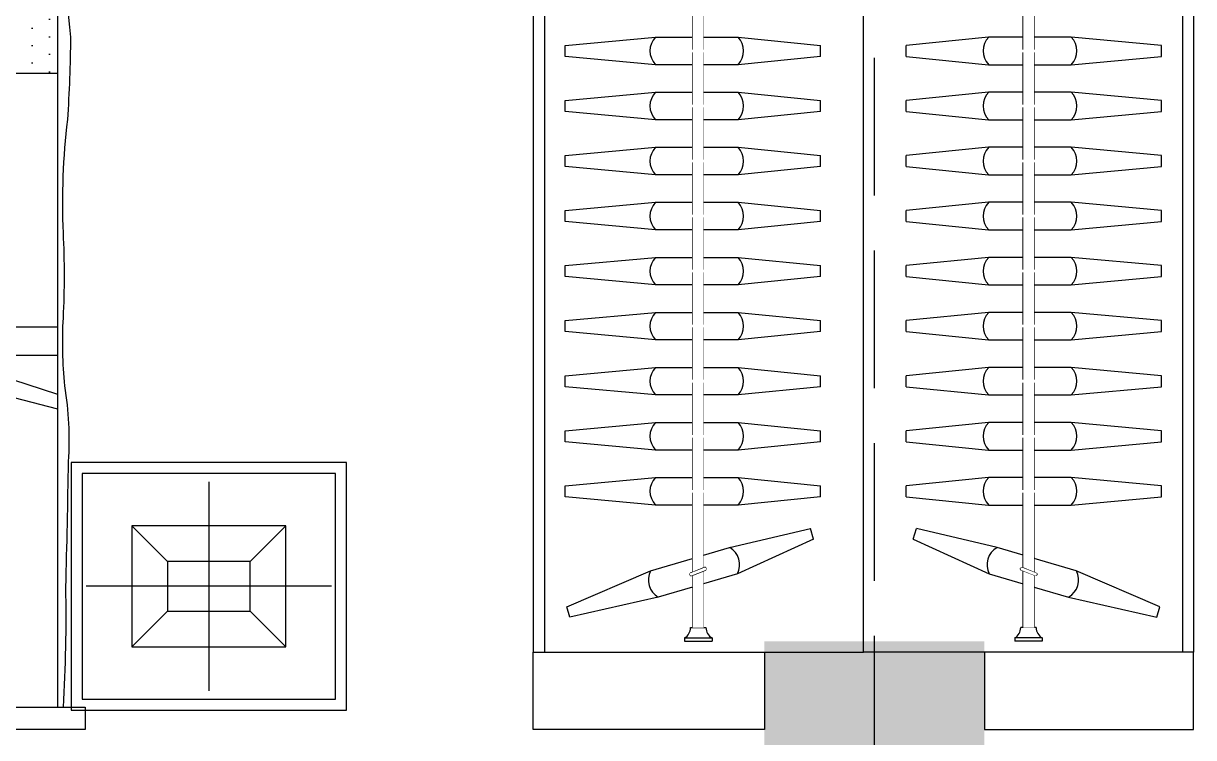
# Model space of a CAD drawing. Header units: millimetres. Extents: x -807114 to 558292, y -468455 to -61603.
# Drawn here: x -200053 to -197926, y -237977 to -236680 of the extents above; entities that cross this region are included whole.
import ezdxf

# ---------------------------------------------------------------- set-up
doc = ezdxf.new("R2010")
doc.units = ezdxf.units.MM
doc.header["$LTSCALE"] = 1000
doc.linetypes.add('DASH', pattern=[0.35, 0.25, -0.1])
doc.layers.add('FF-FURN', color=51, linetype='Continuous')
doc.layers.add('建-轴', color=1, linetype='Continuous')

# ---------------------------------------------------------------- blocks, each defined once
blk = doc.blocks.new('1800X2000床A')
at = {"linetype": 'Continuous'}
h = blk.add_hatch(dxfattribs=at)
h.set_pattern_fill('DOTS', color=57, scale=20, angle=90, style=0)
h.set_pattern_definition([(90, (-37064.08, -174013.955), (-31.75, 15.875), [0, -31.75])])
h.paths.add_polyline_path([(-900, -571.6), (-900, -171.6), (900, -171.6), (900, -571.6)])
for p, q in [((-900, 980), (-900, -1090.1)), ((900, 980), (900, -1090.1)), ((953.8, -980), (-946.7, -980))]:
    blk.add_line(p, q, dxfattribs=at)
at = {"color": 57, "linetype": 'Continuous'}
for p, q in [((900, 438.2), (585.8, 356.9)), ((900, 411.4), (-897.3, -171.6)), ((-946.7, 340.4), (-611.1, 340.4)), ((-169.7, 340.4), (140.3, 340.4)), ((656.5, 340.4), (900, 340.4)), ((-453.9, 289.6), (-946.7, 289.6)), ((402.8, 283.8), (-900, -78.9)), ((263.2, 289.6), (-292.6, 289.6)), ((900, 289.6), (424.5, 289.6)), ((900, -171.6), (-900, -171.6)), ((900, -571.6), (-900, -571.6))]:
    blk.add_line(p, q, dxfattribs=at)
at = {"linetype": 'Continuous'}
blk.add_lwpolyline([(-950, 1020), (-950, 980), (950, 980), (950, 1020), (-950, 1020), (-950, 980)], dxfattribs=at)
at = {"color": 53, "linetype": 'Continuous'}
for points in [[(914.4, -522.6, 0.011501), (915.4, -658.1, -0.027887), (914.1, -811.9, 0.011645), (918.1, -983.7, -0.522577), (807.1, -1071, -0.144021), (749, -1047.2, 0.120265), (697.5, -1028.7, 0.023323), (627.9, -1023.4, -0.068959), (565.4, -1028.2, -0.011626), (430.6, -1016.8, -0.119793), (399.6, -1010.6, 0.046791), (290.8, -1012.6, -0.023628), (190.8, -1010.5, 0.055897), (-51.3, -1012.9, -0.053528), (-91.8, -1019.8, -0.053528), (-132.3, -1012.9, 0.055897), (-374.4, -1010.5, -0.187873), (-362, -1012.6, 0.036947), (-499.8, -1010.6, 0.036442), (-634.8, -1025.7, -0.141351), (-765.6, -1028.2, 0.342539), (-828.1, -1048.6, -0.123892), (-881.4, -1090, -0.37589), (-955.7, -1056.7, -0.329446), (-938.7, -931.9, 0.211134), (-921.8, -890.9, -0.024888), (-915.1, -753.9, 0.06219), (-910.4, -626.7, 0.218233), (-943, -510.5, -0.123513), (-964.3, -410.6, -0.129887), (-943.7, -314.7, 0.095063), (-923.8, -182.3, -0.016498), (-918.2, -32.3, 0.039412), (-910.4, 173.7, -0.025508), (-910.4, 327.9, 0.038458), (-913, 451.6, -0.058958), (-919.7, 588.7, -0.00267), (-914.9, 817.2, -0.013848), (-913.2, 980, -0.011292)], [(910.6, 980, -0.018567), (914.9, 761.8, -0.00267), (919.7, 533.2, -0.058958), (913, 396.2, 0.038458), (910.4, 272.5, -0.025508), (910.4, 118.3, 0.039412), (918.2, -87.7, -0.016498), (923.8, -237.7)], [(923.8, -237.7, 0.037552), (914.4, -522.6)]]:
    blk.add_lwpolyline(points, format="xyb", dxfattribs=at)
at = {"color": 59, "linetype": 'Continuous'}
for centre, radius, start, end in [((1853.5, 686.6), 2630.3, 174.4826, 185.0365), ((427.2, -2159.9), 3098.6, 84.0575, 98.1925), ((-379.1, -2731.9), 3663.7, 84.876, 96.3909), ((-1148.5, 754.9), 1091.3, 346.1307, 9.5201), ((2200.9, 750.7), 2194.7, 175.1743, 187.1461), ((-109.7, 718.3), 864.5, 345.0144, 14.054), ((-1146.4, 492.4), 573.1, 340.1161, 22.5374), ((1117, 492.4), 573.1, 157.4626, 199.8839), ((-426.1, -501), 1200.4, 76.8202, 99.5534), ((259, 469.5), 481.3, 151.9201, 201.9524), ((396.7, -501), 1200.4, 80.4466, 103.1798), ((-288.4, 469.5), 481.3, 338.0476, 28.0799), ((-561.2, 2818.8), 2357, 279.7319, 282.3002), ((429.7, 3708.3), 3234.9, 262.6102, 264.7442), ((329.7, 3708.3), 3234.9, 274.8347, 277.4934), ((-461.2, 2818.8), 2357, 262.1069, 265.8698), ((-382.6, 2242.4), 1941.4, 262.7128, 276.541), ((353.3, 2242.4), 1941.4, 263.459, 277.2872)]:
    blk.add_arc(centre, radius, start, end, dxfattribs=at)
at = {"color": 53, "linetype": 'Continuous'}
for centre, radius, start, end in [((-407.9, -972.7), 1927.1, 79.5219, 101.0093), ((-1061.9, 702.8), 1018.5, 346.621, 13.2374), ((391.7, -1691.8), 2641.6, 82.6669, 98.5823), ((285.3, 706.9), 487.3, 329.872, 28.9386), ((443.9, 707.1), 1238, 170.1485, 190.6384), ((1936.5, 695.7), 1940.4, 173.0204, 186.6449), ((-404.9, -238.2), 948.7, 76.0297, 102.2512), ((375.5, -238.2), 948.7, 77.7488, 103.9703), ((29.9, 505.6), 661.9, 163.9263, 197.1409), ((-1667.9, 484.6), 1505.1, 353.1514, 7.5533), ((1638.5, 484.6), 1505.1, 172.4467, 186.8486), ((-59.2, 505.6), 661.9, 342.8591, 16.0737), ((393, 3966.4), 3498.4, 263.3537, 265.7442), ((293, 3966.4), 3498.4, 275.0712, 277.0989), ((-372, 3643.3), 3190, 262.7818, 265.3485), ((-472, 3643.3), 3190, 275.562, 277.4104), ((-376.1, 1254.1), 970.4, 256.4986, 282.0521), ((346.7, 1254.1), 970.4, 257.9479, 283.5014)]:
    blk.add_arc(centre, radius, start, end, dxfattribs=at)
blk = doc.blocks.new('4afafaf2f2')
at = {"color": 59, "linetype": 'Continuous'}
for p, q in [((2143430.6, -977614.7), (2143430.6, -977169.2)), ((2143620.6, -977392), (2143240.6, -977392))]:
    blk.add_line(p, q, dxfattribs=at)
at = {"color": 57, "linetype": 'Continuous'}
for p, q in [((2143385.6, -977317), (2143320.6, -977252)), ((2143475.6, -977317), (2143540.6, -977252)), ((2143385.6, -977467), (2143320.6, -977532)), ((2143475.6, -977467), (2143540.6, -977532))]:
    blk.add_line(p, q, dxfattribs=at)
for points in [[(2143225.6, -977622), (2143635.6, -977622), (2143635.6, -977162), (2143225.6, -977162)], [(2143475.6, -977467), (2143475.6, -977317), (2143385.6, -977317), (2143385.6, -977467)]]:
    blk.add_lwpolyline(points, close=True, dxfattribs=at)
at = {"layer": 'FF-FURN'}
for points in [[(2143205.6, -977642), (2143655.6, -977642), (2143655.6, -977142), (2143205.6, -977142)], [(2143540.6, -977532), (2143540.6, -977252), (2143320.6, -977252), (2143320.6, -977532)]]:
    blk.add_lwpolyline(points, close=True, dxfattribs=at)

msp = doc.modelspace()

# ---------------------------------------------------------------- hatches: boundary and pattern name
h = msp.add_hatch(color=251)
h.dxf.hatch_style = 1
h.paths.add_polyline_path([(-198706.4, -237802.3), (-198706.4, -238202.3), (-198306.4, -238202.3), (-198306.4, -237802.3)])

# ---------------------------------------------------------------- linework, layer by layer
at = {"color": 8, "ltscale": 750}
for p, q in [((-198526.4, -237822.3), (-198526.4, -235322.3)), ((-198526.4, -237822.3), (-198526.4, -235322.3)), ((-197926.4, -235892), (-197926.4, -237822.3)), ((-199126.4, -235922.3), (-199126.4, -237822.3)), ((-197946.6, -235934), (-197946.6, -237822.3)), ((-199105.6, -235953.7), (-199105.6, -237822.3)), ((-199068.2, -236719.8), (-198904.1, -236704.8)), ((-198754.1, -236704.8), (-198604.1, -236719.8)), ((-199068.2, -236739.8), (-199068.2, -236719.8)), ((-198604.1, -236739.8), (-198604.1, -236719.8)), ((-198148.8, -236754.8), (-197984.7, -236739.8)), ((-197984.7, -236819.8), (-198148.8, -236804.8)), ((-197984.7, -236839.8), (-197984.7, -236819.8)), ((-198148.8, -236854.8), (-197984.7, -236839.8)), ((-197984.7, -236919.8), (-198148.8, -236904.8)), ((-197984.7, -236939.8), (-197984.7, -236919.8)), ((-198148.8, -236954.8), (-197984.7, -236939.8))]:
    msp.add_line(p, q, dxfattribs=at)
at = {"color": 8}
for p, q in [((-198298.8, -236704.8), (-198448.8, -236719.8)), ((-197984.7, -236719.8), (-198148.8, -236704.8)), ((-198448.8, -236739.8), (-198448.8, -236719.8)), ((-197984.7, -236739.8), (-197984.7, -236719.8)), ((-198904.1, -236754.8), (-199068.2, -236739.8)), ((-198604.1, -236739.8), (-198754.1, -236754.8)), ((-198448.8, -236739.8), (-198298.8, -236754.8)), ((-199068.2, -236819.8), (-198904.1, -236804.8)), ((-198754.1, -236804.8), (-198604.1, -236819.8)), ((-198298.8, -236804.8), (-198448.8, -236819.8)), ((-199068.2, -236839.8), (-199068.2, -236819.8)), ((-198604.1, -236839.8), (-198604.1, -236819.8)), ((-198448.8, -236839.8), (-198448.8, -236819.8)), ((-198904.1, -236854.8), (-199068.2, -236839.8)), ((-198604.1, -236839.8), (-198754.1, -236854.8)), ((-198448.8, -236839.8), (-198298.8, -236854.8)), ((-199068.2, -236919.8), (-198904.1, -236904.8)), ((-199068.2, -236939.8), (-199068.2, -236919.8)), ((-198754.1, -236904.8), (-198604.1, -236919.8)), ((-198604.1, -236939.8), (-198604.1, -236919.8)), ((-198298.8, -236904.8), (-198448.8, -236919.8)), ((-198448.8, -236939.8), (-198448.8, -236919.8)), ((-198904.1, -236954.8), (-199068.2, -236939.8)), ((-198604.1, -236939.8), (-198754.1, -236954.8)), ((-198448.8, -236939.8), (-198298.8, -236954.8)), ((-199068.2, -237019.8), (-198904.1, -237004.8)), ((-198754.1, -237004.8), (-198604.1, -237019.8)), ((-198298.8, -237004.8), (-198448.8, -237019.8)), ((-197984.7, -237019.8), (-198148.8, -237004.8)), ((-199068.2, -237039.8), (-199068.2, -237019.8)), ((-198604.1, -237039.8), (-198604.1, -237019.8)), ((-198448.8, -237039.8), (-198448.8, -237019.8)), ((-197984.7, -237039.8), (-197984.7, -237019.8)), ((-198904.1, -237054.8), (-199068.2, -237039.8)), ((-198604.1, -237039.8), (-198754.1, -237054.8)), ((-198448.8, -237039.8), (-198298.8, -237054.8)), ((-198148.8, -237054.8), (-197984.7, -237039.8)), ((-199068.2, -237119.8), (-198904.1, -237104.8)), ((-198754.1, -237104.8), (-198604.1, -237119.8)), ((-198298.8, -237104.8), (-198448.8, -237119.8)), ((-197984.7, -237119.8), (-198148.8, -237104.8)), ((-199068.2, -237139.8), (-199068.2, -237119.8)), ((-198604.1, -237139.8), (-198604.1, -237119.8)), ((-198448.8, -237139.8), (-198448.8, -237119.8)), ((-197984.7, -237139.8), (-197984.7, -237119.8)), ((-198904.1, -237154.8), (-199068.2, -237139.8)), ((-198604.1, -237139.8), (-198754.1, -237154.8)), ((-198448.8, -237139.8), (-198298.8, -237154.8)), ((-198148.8, -237154.8), (-197984.7, -237139.8)), ((-199068.2, -237219.8), (-198904.1, -237204.8)), ((-199068.2, -237239.8), (-199068.2, -237219.8)), ((-198754.1, -237204.8), (-198604.1, -237219.8)), ((-198604.1, -237239.8), (-198604.1, -237219.8)), ((-198298.8, -237204.8), (-198448.8, -237219.8)), ((-198448.8, -237239.8), (-198448.8, -237219.8)), ((-197984.7, -237219.8), (-198148.8, -237204.8)), ((-197984.7, -237239.8), (-197984.7, -237219.8)), ((-198904.1, -237254.8), (-199068.2, -237239.8)), ((-198604.1, -237239.8), (-198754.1, -237254.8)), ((-198448.8, -237239.8), (-198298.8, -237254.8)), ((-198148.8, -237254.8), (-197984.7, -237239.8)), ((-199068.2, -237319.8), (-198904.1, -237304.8)), ((-198754.1, -237304.8), (-198604.1, -237319.8)), ((-198298.8, -237304.8), (-198448.8, -237319.8)), ((-197984.7, -237319.8), (-198148.8, -237304.8)), ((-199068.2, -237339.8), (-199068.2, -237319.8)), ((-198604.1, -237339.8), (-198604.1, -237319.8)), ((-198448.8, -237339.8), (-198448.8, -237319.8)), ((-197984.7, -237339.8), (-197984.7, -237319.8)), ((-198904.1, -237354.8), (-199068.2, -237339.8)), ((-198604.1, -237339.8), (-198754.1, -237354.8)), ((-198448.8, -237339.8), (-198298.8, -237354.8)), ((-198148.8, -237354.8), (-197984.7, -237339.8)), ((-199068.2, -237419.8), (-198904.1, -237404.8)), ((-198754.1, -237404.8), (-198604.1, -237419.8)), ((-198298.8, -237404.8), (-198448.8, -237419.8)), ((-197984.7, -237419.8), (-198148.8, -237404.8)), ((-199068.2, -237439.8), (-199068.2, -237419.8)), ((-198604.1, -237439.8), (-198604.1, -237419.8)), ((-198448.8, -237439.8), (-198448.8, -237419.8)), ((-197984.7, -237439.8), (-197984.7, -237419.8)), ((-198904.1, -237454.8), (-199068.2, -237439.8)), ((-198604.1, -237439.8), (-198754.1, -237454.8)), ((-198448.8, -237439.8), (-198298.8, -237454.8)), ((-198148.8, -237454.8), (-197984.7, -237439.8)), ((-199068.2, -237519.8), (-198904.1, -237504.8)), ((-199068.2, -237539.8), (-199068.2, -237519.8)), ((-198754.1, -237504.8), (-198604.1, -237519.8)), ((-198604.1, -237539.8), (-198604.1, -237519.8)), ((-198298.8, -237504.8), (-198448.8, -237519.8)), ((-198448.8, -237539.8), (-198448.8, -237519.8)), ((-197984.7, -237519.8), (-198148.8, -237504.8)), ((-197984.7, -237539.8), (-197984.7, -237519.8)), ((-198904.1, -237554.8), (-199068.2, -237539.8)), ((-198604.1, -237539.8), (-198754.1, -237554.8)), ((-198448.8, -237539.8), (-198298.8, -237554.8)), ((-198148.8, -237554.8), (-197984.7, -237539.8)), ((-198769.4, -237631.9), (-198622.7, -237597.7)), ((-198617.1, -237616.9), (-198622.7, -237597.7)), ((-198435.8, -237616.9), (-198430.2, -237597.7)), ((-198283.4, -237631.9), (-198430.2, -237597.7)), ((-198617.1, -237616.9), (-198755.3, -237679.8)), ((-198435.8, -237616.9), (-198297.6, -237679.8)), ((-199065.4, -237739.6), (-198913.3, -237674.3)), ((-197987.5, -237739.6), (-198139.6, -237674.3)), ((-198899.1, -237722.3), (-199059.7, -237758.7)), ((-198153.7, -237722.3), (-197993.1, -237758.7)), ((-199059.7, -237758.7), (-199065.4, -237739.6)), ((-197993.1, -237758.7), (-197987.5, -237739.6)), ((-198851.4, -237796.3), (-198801.4, -237796.3)), ((-198851.4, -237796.3), (-198851.4, -237802.3)), ((-198851.4, -237796.3), (-198801.4, -237796.3)), ((-198851.4, -237796.3), (-198851.4, -237802.3)), ((-198840.4, -237777.3), (-198812.4, -237777.3)), ((-198840.4, -237777.3), (-198812.4, -237777.3)), ((-198801.4, -237796.3), (-198801.4, -237802.3)), ((-198801.4, -237796.3), (-198801.4, -237802.3)), ((-198201.4, -237796.3), (-198251.4, -237796.3)), ((-198251.4, -237796.3), (-198251.4, -237802.3)), ((-198201.4, -237796.3), (-198251.4, -237796.3)), ((-198251.4, -237796.3), (-198251.4, -237802.3)), ((-198212.4, -237777.3), (-198240.4, -237777.3)), ((-198212.4, -237777.3), (-198240.4, -237777.3)), ((-198201.4, -237796.3), (-198201.4, -237802.3)), ((-198201.4, -237796.3), (-198201.4, -237802.3)), ((-198851.4, -237802.3), (-198801.4, -237802.3)), ((-198201.4, -237802.3), (-198251.4, -237802.3))]:
    msp.add_line(p, q, dxfattribs=at)
at = {"ltscale": 750}
for p in [(-199126.4, -237822.3), (-197926.4, -237822.3)]:
    msp.add_line(p, (-198526.4, -237822.3), dxfattribs=at)
at = {"color": 8, "ltscale": 750}
for points in [[(-198816.8, -237777.3), (-198816.8, -235655.1), (-198836.8, -235655.1), (-198836.8, -237777.3)], [(-198236.1, -237777.3), (-198236.1, -235657.8), (-198216.1, -235657.8), (-198216.1, -237777.3)]]:
    msp.add_lwpolyline(points, close=True, dxfattribs=at)
for points in [[(-199126.4, -237822.3), (-198706.4, -237822.3), (-198706.4, -237962.3), (-199126.4, -237962.3)], [(-197926.4, -237822.3), (-198306.4, -237822.3), (-198306.4, -237962.3), (-197926.4, -237962.3)]]:
    msp.add_lwpolyline(points, close=True)
for centre, start, end in [((-198877.9, -236729.8), 136.3972, 223.6028), ((-198780.4, -236729.8), 316.3972, 43.6028), ((-198175, -236729.8), 316.3972, 43.6028), ((-198175, -236829.8), 316.3972, 43.6028), ((-198175, -236929.8), 316.3972, 43.6028)]:
    msp.add_arc(centre, 36.3, start, end, dxfattribs=at)
at = {"color": 250}
for centre, start, end in [((-198272.5, -236729.8), 136.3972, 223.6028), ((-198877.9, -236829.8), 136.3972, 223.6028), ((-198780.4, -236829.8), 316.3972, 43.6028), ((-198272.5, -236829.8), 136.3972, 223.6028), ((-198877.9, -236929.8), 136.3972, 223.6028), ((-198780.4, -236929.8), 316.3972, 43.6028), ((-198272.5, -236929.8), 136.3972, 223.6028), ((-198877.9, -237029.8), 136.3972, 223.6028), ((-198780.4, -237029.8), 316.3972, 43.6028), ((-198272.5, -237029.8), 136.3972, 223.6028), ((-198175, -237029.8), 316.3972, 43.6028), ((-198877.9, -237129.8), 136.3972, 223.6028), ((-198780.4, -237129.8), 316.3972, 43.6028), ((-198272.5, -237129.8), 136.3972, 223.6028), ((-198175, -237129.8), 316.3972, 43.6028), ((-198877.9, -237229.8), 136.3972, 223.6028), ((-198780.4, -237229.8), 316.3972, 43.6028), ((-198272.5, -237229.8), 136.3972, 223.6028), ((-198175, -237229.8), 316.3972, 43.6028), ((-198877.9, -237329.8), 136.3972, 223.6028), ((-198780.4, -237329.8), 316.3972, 43.6028), ((-198272.5, -237329.8), 136.3972, 223.6028), ((-198175, -237329.8), 316.3972, 43.6028), ((-198877.9, -237429.8), 136.3972, 223.6028), ((-198780.4, -237429.8), 316.3972, 43.6028), ((-198272.5, -237429.8), 136.3972, 223.6028), ((-198175, -237429.8), 316.3972, 43.6028), ((-198877.9, -237529.8), 136.3972, 223.6028), ((-198780.4, -237529.8), 316.3972, 43.6028), ((-198272.5, -237529.8), 136.3972, 223.6028), ((-198175, -237529.8), 316.3972, 43.6028), ((-198787.5, -237663.3), 332.8523, 60.0579), ((-198265.3, -237663.3), 119.9421, 207.1477), ((-198881, -237690.9), 152.8523, 240.0579), ((-198171.8, -237690.9), 299.9421, 27.1477)]:
    msp.add_arc(centre, 36.3, start, end, dxfattribs=at)
at = {"color": 8}
for centre, start, end in [((-198862.4, -237777.3), 299.9156, 359.9473), ((-198862.4, -237777.3), 299.9156, 359.9473), ((-198790.5, -237777.3), 180.0527, 240.0844), ((-198790.5, -237777.3), 180.0527, 240.0844), ((-198262.4, -237777.3), 299.9156, 359.9473), ((-198262.4, -237777.3), 299.9156, 359.9473), ((-198190.5, -237777.3), 180.0527, 240.0844), ((-198190.5, -237777.3), 180.0527, 240.0844)]:
    msp.add_arc(centre, 21.9, start, end, dxfattribs=at)
at = {"layer": '建-轴', "linetype": 'DASH'}
msp.add_line((-198506.4, -247842.3), (-198506.4, -233282.3), dxfattribs=at)

# ---------------------------------------------------------------- block references
at = {"rotation": 90.00000000000014}
msp.add_blockref('4afafaf2f2', (-1177107.8, -2381133), dxfattribs=at)
at = {"layer": 'FF-FURN', "xscale": -1, "rotation": 180}
msp.add_blockref('1800X2000床A', (-200890.4, -236942.3), dxfattribs=at)

# ---------------------------------------------------------------- next in the draw order: wipeouts: each hides what was drawn before it
at = {"color": 8, "ltscale": 750}
for points in [[(-198816.8, -237777.3), (-198816.8, -235655.1), (-198836.8, -235655.1), (-198836.8, -237777.3)], [(-198236.1, -237777.3), (-198236.1, -235657.8), (-198216.1, -235657.8), (-198216.1, -237777.3)]]:
    msp.add_wipeout(points, dxfattribs=at)

# ---------------------------------------------------------------- next in the draw order: linework, layer by layer
at = {"color": 8}
for p, q in [((-198904.1, -236704.8), (-198836.8, -236704.8)), ((-198816.8, -236704.8), (-198754.1, -236704.8)), ((-198236.1, -236704.8), (-198298.8, -236704.8)), ((-198148.8, -236704.8), (-198216.1, -236704.8)), ((-198836.8, -236754.8), (-198904.1, -236754.8)), ((-198754.1, -236754.8), (-198816.8, -236754.8)), ((-198904.1, -236804.8), (-198836.8, -236804.8)), ((-198816.8, -236804.8), (-198754.1, -236804.8)), ((-198836.8, -236854.8), (-198904.1, -236854.8)), ((-198754.1, -236854.8), (-198816.8, -236854.8)), ((-198904.1, -236904.8), (-198836.8, -236904.8)), ((-198816.8, -236904.8), (-198754.1, -236904.8)), ((-198836.8, -236954.8), (-198904.1, -236954.8)), ((-198754.1, -236954.8), (-198816.8, -236954.8)), ((-198298.8, -236954.8), (-198236.1, -236954.8)), ((-198216.1, -236954.8), (-198148.8, -236954.8)), ((-198904.1, -237004.8), (-198836.8, -237004.8)), ((-198816.8, -237004.8), (-198754.1, -237004.8)), ((-198236.1, -237004.8), (-198298.8, -237004.8)), ((-198148.8, -237004.8), (-198216.1, -237004.8)), ((-198836.8, -237054.8), (-198904.1, -237054.8)), ((-198754.1, -237054.8), (-198816.8, -237054.8)), ((-198298.8, -237054.8), (-198236.1, -237054.8)), ((-198216.1, -237054.8), (-198148.8, -237054.8)), ((-198904.1, -237104.8), (-198836.8, -237104.8)), ((-198816.8, -237104.8), (-198754.1, -237104.8)), ((-198236.1, -237104.8), (-198298.8, -237104.8)), ((-198148.8, -237104.8), (-198216.1, -237104.8)), ((-198836.8, -237154.8), (-198904.1, -237154.8)), ((-198754.1, -237154.8), (-198816.8, -237154.8)), ((-198298.8, -237154.8), (-198236.1, -237154.8)), ((-198216.1, -237154.8), (-198148.8, -237154.8)), ((-198904.1, -237204.8), (-198836.8, -237204.8)), ((-198816.8, -237204.8), (-198754.1, -237204.8)), ((-198236.1, -237204.8), (-198298.8, -237204.8)), ((-198148.8, -237204.8), (-198216.1, -237204.8)), ((-198836.8, -237254.8), (-198904.1, -237254.8)), ((-198754.1, -237254.8), (-198816.8, -237254.8)), ((-198298.8, -237254.8), (-198236.1, -237254.8)), ((-198216.1, -237254.8), (-198148.8, -237254.8)), ((-198904.1, -237304.8), (-198836.8, -237304.8)), ((-198816.8, -237304.8), (-198754.1, -237304.8)), ((-198236.1, -237304.8), (-198298.8, -237304.8)), ((-198148.8, -237304.8), (-198216.1, -237304.8)), ((-198836.8, -237354.8), (-198904.1, -237354.8)), ((-198754.1, -237354.8), (-198816.8, -237354.8)), ((-198298.8, -237354.8), (-198236.1, -237354.8)), ((-198216.1, -237354.8), (-198148.8, -237354.8)), ((-198904.1, -237404.8), (-198836.8, -237404.8)), ((-198816.8, -237404.8), (-198754.1, -237404.8)), ((-198236.1, -237404.8), (-198298.8, -237404.8)), ((-198148.8, -237404.8), (-198216.1, -237404.8)), ((-198836.8, -237454.8), (-198904.1, -237454.8)), ((-198754.1, -237454.8), (-198816.8, -237454.8)), ((-198298.8, -237454.8), (-198236.1, -237454.8)), ((-198216.1, -237454.8), (-198148.8, -237454.8)), ((-198904.1, -237504.8), (-198836.8, -237504.8)), ((-198816.8, -237504.8), (-198754.1, -237504.8)), ((-198236.1, -237504.8), (-198298.8, -237504.8)), ((-198148.8, -237504.8), (-198216.1, -237504.8)), ((-198836.8, -237554.8), (-198904.1, -237554.8)), ((-198754.1, -237554.8), (-198816.8, -237554.8)), ((-198298.8, -237554.8), (-198236.1, -237554.8)), ((-198216.1, -237554.8), (-198148.8, -237554.8)), ((-198816.8, -237645.8), (-198769.4, -237631.9)), ((-198236.1, -237645.8), (-198283.4, -237631.9)), ((-198836.8, -237703.9), (-198899.1, -237722.3)), ((-198216.1, -237703.9), (-198153.7, -237722.3))]:
    msp.add_line(p, q, dxfattribs=at)
at = {"color": 8, "ltscale": 750}
for p, q in [((-198298.8, -236754.8), (-198236.1, -236754.8)), ((-198216.1, -236754.8), (-198148.8, -236754.8)), ((-198236.1, -236804.8), (-198298.8, -236804.8)), ((-198148.8, -236804.8), (-198216.1, -236804.8)), ((-198298.8, -236854.8), (-198236.1, -236854.8)), ((-198216.1, -236854.8), (-198148.8, -236854.8)), ((-198236.1, -236904.8), (-198298.8, -236904.8)), ((-198148.8, -236904.8), (-198216.1, -236904.8))]:
    msp.add_line(p, q, dxfattribs=at)
for points in [[(-198816.5, -237674.2), (-198813.2, -237673), (-198812.7, -237672.5), (-198812.4, -237672.2), (-198812.3, -237671.9), (-198812.1, -237671.5), (-198812, -237671.1), (-198812, -237670.7), (-198812.1, -237670.4), (-198812.2, -237670), (-198812.3, -237669.7), (-198812.5, -237669.4), (-198812.6, -237669.2), (-198812.9, -237669), (-198813.1, -237668.8), (-198813.4, -237668.6), (-198813.6, -237668.5), (-198814, -237668.4), (-198814.4, -237668.4), (-198814.8, -237668.4), (-198814.9, -237668.4), (-198840.5, -237678.5), (-198840.6, -237678.6), (-198840.7, -237678.6), (-198840.9, -237678.8), (-198841, -237678.9), (-198841.1, -237679), (-198841.2, -237679.2), (-198841.3, -237679.4), (-198841.4, -237679.5), (-198841.5, -237679.7), (-198841.5, -237679.9), (-198841.6, -237680.2), (-198841.6, -237680.5), (-198841.6, -237680.7), (-198841.6, -237680.8), (-198841.6, -237681), (-198841.5, -237681.3), (-198841.4, -237681.6), (-198841.3, -237681.7), (-198841.3, -237681.8), (-198841.2, -237682), (-198841.1, -237682.1), (-198841, -237682.2), (-198840.8, -237682.4), (-198840.7, -237682.5), (-198840.6, -237682.6), (-198840.5, -237682.6), (-198840.3, -237682.7), (-198840.2, -237682.8), (-198840, -237682.9), (-198839.9, -237682.9), (-198839.7, -237683), (-198839.5, -237683), (-198839.4, -237683), (-198839.3, -237683), (-198839, -237683), (-198838.9, -237683), (-198838.7, -237683), (-198838.5, -237682.9)], [(-198236.4, -237674.2), (-198239.6, -237673), (-198240.2, -237672.5), (-198240.4, -237672.2), (-198240.6, -237671.9), (-198240.8, -237671.5), (-198240.8, -237671.1), (-198240.9, -237670.7), (-198240.8, -237670.4), (-198240.7, -237670), (-198240.6, -237669.7), (-198240.4, -237669.4), (-198240.2, -237669.2), (-198240, -237669), (-198239.7, -237668.8), (-198239.4, -237668.6), (-198239.2, -237668.5), (-198238.9, -237668.4), (-198238.4, -237668.4), (-198238.1, -237668.4), (-198238, -237668.4), (-198212.4, -237678.5), (-198212.2, -237678.6), (-198212.2, -237678.6), (-198212, -237678.8), (-198211.9, -237678.9), (-198211.8, -237679), (-198211.7, -237679.2), (-198211.6, -237679.4), (-198211.5, -237679.5), (-198211.4, -237679.7), (-198211.3, -237679.9), (-198211.3, -237680.2), (-198211.3, -237680.5), (-198211.3, -237680.7), (-198211.3, -237680.8), (-198211.3, -237681), (-198211.4, -237681.3), (-198211.5, -237681.6), (-198211.5, -237681.7), (-198211.6, -237681.8), (-198211.7, -237682), (-198211.8, -237682.1), (-198211.9, -237682.2), (-198212, -237682.4), (-198212.2, -237682.5), (-198212.3, -237682.6), (-198212.4, -237682.6), (-198212.5, -237682.7), (-198212.7, -237682.8), (-198212.8, -237682.9), (-198213, -237682.9), (-198213.2, -237683), (-198213.4, -237683), (-198213.5, -237683), (-198213.6, -237683), (-198213.8, -237683), (-198214, -237683), (-198214.2, -237683), (-198214.4, -237682.9)]]:
    msp.add_lwpolyline(points, close=True, dxfattribs=at)

# ---------------------------------------------------------------- next in the draw order: wipeouts: each hides what was drawn before it
for points in [[(-198816.6, -236732.2), (-198813.2, -236732.2), (-198812.5, -236732), (-198812.1, -236731.8), (-198811.9, -236731.6), (-198811.5, -236731.2), (-198811.3, -236730.9), (-198811.2, -236730.5), (-198811.1, -236730.2), (-198811.1, -236729.8), (-198811.1, -236729.5), (-198811.1, -236729.2), (-198811.2, -236728.9), (-198811.4, -236728.6), (-198811.5, -236728.3), (-198811.7, -236728.1), (-198811.9, -236727.9), (-198812.2, -236727.7), (-198812.6, -236727.5), (-198812.9, -236727.4), (-198813, -236727.3), (-198840.5, -236727.3), (-198840.7, -236727.4), (-198840.8, -236727.4), (-198841, -236727.5), (-198841.1, -236727.5), (-198841.3, -236727.6), (-198841.4, -236727.7), (-198841.6, -236727.9), (-198841.7, -236728), (-198841.9, -236728.1), (-198842, -236728.3), (-198842.2, -236728.5), (-198842.3, -236728.9), (-198842.4, -236729), (-198842.4, -236729.1), (-198842.5, -236729.3), (-198842.5, -236729.6), (-198842.5, -236729.9), (-198842.5, -236730), (-198842.5, -236730.2), (-198842.4, -236730.3), (-198842.4, -236730.5), (-198842.3, -236730.7), (-198842.3, -236730.8), (-198842.2, -236731), (-198842.1, -236731.1), (-198842, -236731.2), (-198841.9, -236731.3), (-198841.8, -236731.4), (-198841.7, -236731.6), (-198841.6, -236731.7), (-198841.4, -236731.8), (-198841.3, -236731.9), (-198841.2, -236731.9), (-198841, -236732), (-198840.8, -236732.1), (-198840.7, -236732.1), (-198840.5, -236732.2), (-198840.3, -236732.2)], [(-198236.3, -236732.2), (-198239.7, -236732.2), (-198240.4, -236732), (-198240.8, -236731.8), (-198241, -236731.6), (-198241.3, -236731.2), (-198241.5, -236730.9), (-198241.7, -236730.5), (-198241.8, -236730.2), (-198241.8, -236729.8), (-198241.8, -236729.5), (-198241.8, -236729.2), (-198241.7, -236728.9), (-198241.5, -236728.6), (-198241.4, -236728.3), (-198241.1, -236728.1), (-198241, -236727.9), (-198240.7, -236727.7), (-198240.3, -236727.5), (-198239.9, -236727.4), (-198239.9, -236727.3), (-198212.3, -236727.3), (-198212.2, -236727.4), (-198212.1, -236727.4), (-198211.9, -236727.5), (-198211.7, -236727.5), (-198211.6, -236727.6), (-198211.4, -236727.7), (-198211.3, -236727.9), (-198211.1, -236728), (-198211, -236728.1), (-198210.8, -236728.3), (-198210.7, -236728.5), (-198210.6, -236728.9), (-198210.5, -236729), (-198210.4, -236729.1), (-198210.4, -236729.3), (-198210.4, -236729.6), (-198210.4, -236729.9), (-198210.4, -236730), (-198210.4, -236730.2), (-198210.4, -236730.3), (-198210.5, -236730.5), (-198210.5, -236730.7), (-198210.6, -236730.8), (-198210.7, -236731), (-198210.8, -236731.1), (-198210.9, -236731.2), (-198210.9, -236731.3), (-198211.1, -236731.4), (-198211.2, -236731.6), (-198211.3, -236731.7), (-198211.4, -236731.8), (-198211.6, -236731.9), (-198211.7, -236731.9), (-198211.8, -236732), (-198212, -236732.1), (-198212.2, -236732.1), (-198212.4, -236732.2), (-198212.6, -236732.2)], [(-198816.6, -236832.2), (-198813.2, -236832.2), (-198812.5, -236832), (-198812.1, -236831.8), (-198811.9, -236831.6), (-198811.5, -236831.2), (-198811.3, -236830.9), (-198811.2, -236830.5), (-198811.1, -236830.2), (-198811.1, -236829.8), (-198811.1, -236829.5), (-198811.1, -236829.2), (-198811.2, -236828.9), (-198811.4, -236828.6), (-198811.5, -236828.3), (-198811.7, -236828.1), (-198811.9, -236827.9), (-198812.2, -236827.7), (-198812.6, -236827.5), (-198812.9, -236827.4), (-198813, -236827.3), (-198840.5, -236827.3), (-198840.7, -236827.4), (-198840.8, -236827.4), (-198841, -236827.5), (-198841.1, -236827.5), (-198841.3, -236827.6), (-198841.4, -236827.7), (-198841.6, -236827.9), (-198841.7, -236828), (-198841.9, -236828.1), (-198842, -236828.3), (-198842.2, -236828.5), (-198842.3, -236828.9), (-198842.4, -236829), (-198842.4, -236829.1), (-198842.5, -236829.3), (-198842.5, -236829.6), (-198842.5, -236829.9), (-198842.5, -236830), (-198842.5, -236830.2), (-198842.4, -236830.3), (-198842.4, -236830.5), (-198842.3, -236830.7), (-198842.3, -236830.8), (-198842.2, -236831), (-198842.1, -236831.1), (-198842, -236831.2), (-198841.9, -236831.3), (-198841.8, -236831.4), (-198841.7, -236831.6), (-198841.6, -236831.7), (-198841.4, -236831.8), (-198841.3, -236831.9), (-198841.2, -236831.9), (-198841, -236832), (-198840.8, -236832.1), (-198840.7, -236832.1), (-198840.5, -236832.2), (-198840.3, -236832.2)], [(-198236.3, -236832.2), (-198239.7, -236832.2), (-198240.4, -236832), (-198240.8, -236831.8), (-198241, -236831.6), (-198241.3, -236831.2), (-198241.5, -236830.9), (-198241.7, -236830.5), (-198241.8, -236830.2), (-198241.8, -236829.8), (-198241.8, -236829.5), (-198241.8, -236829.2), (-198241.7, -236828.9), (-198241.5, -236828.6), (-198241.4, -236828.3), (-198241.1, -236828.1), (-198241, -236827.9), (-198240.7, -236827.7), (-198240.3, -236827.5), (-198239.9, -236827.4), (-198239.9, -236827.3), (-198212.3, -236827.3), (-198212.2, -236827.4), (-198212.1, -236827.4), (-198211.9, -236827.5), (-198211.7, -236827.5), (-198211.6, -236827.6), (-198211.4, -236827.7), (-198211.3, -236827.9), (-198211.1, -236828), (-198211, -236828.1), (-198210.8, -236828.3), (-198210.7, -236828.5), (-198210.6, -236828.9), (-198210.5, -236829), (-198210.4, -236829.1), (-198210.4, -236829.3), (-198210.4, -236829.6), (-198210.4, -236829.9), (-198210.4, -236830), (-198210.4, -236830.2), (-198210.4, -236830.3), (-198210.5, -236830.5), (-198210.5, -236830.7), (-198210.6, -236830.8), (-198210.7, -236831), (-198210.8, -236831.1), (-198210.9, -236831.2), (-198210.9, -236831.3), (-198211.1, -236831.4), (-198211.2, -236831.6), (-198211.3, -236831.7), (-198211.4, -236831.8), (-198211.6, -236831.9), (-198211.7, -236831.9), (-198211.8, -236832), (-198212, -236832.1), (-198212.2, -236832.1), (-198212.4, -236832.2), (-198212.6, -236832.2)], [(-198816.6, -236932.2), (-198813.2, -236932.2), (-198812.5, -236932), (-198812.1, -236931.8), (-198811.9, -236931.6), (-198811.5, -236931.2), (-198811.3, -236930.9), (-198811.2, -236930.5), (-198811.1, -236930.2), (-198811.1, -236929.8), (-198811.1, -236929.5), (-198811.1, -236929.2), (-198811.2, -236928.9), (-198811.4, -236928.6), (-198811.5, -236928.3), (-198811.7, -236928.1), (-198811.9, -236927.9), (-198812.2, -236927.7), (-198812.6, -236927.5), (-198812.9, -236927.4), (-198813, -236927.3), (-198840.5, -236927.3), (-198840.7, -236927.4), (-198840.8, -236927.4), (-198841, -236927.5), (-198841.1, -236927.5), (-198841.3, -236927.6), (-198841.4, -236927.7), (-198841.6, -236927.9), (-198841.7, -236928), (-198841.9, -236928.1), (-198842, -236928.3), (-198842.2, -236928.5), (-198842.3, -236928.9), (-198842.4, -236929), (-198842.4, -236929.1), (-198842.5, -236929.3), (-198842.5, -236929.6), (-198842.5, -236929.9), (-198842.5, -236930), (-198842.5, -236930.2), (-198842.4, -236930.3), (-198842.4, -236930.5), (-198842.3, -236930.7), (-198842.3, -236930.8), (-198842.2, -236931), (-198842.1, -236931.1), (-198842, -236931.2), (-198841.9, -236931.3), (-198841.8, -236931.4), (-198841.7, -236931.6), (-198841.6, -236931.7), (-198841.4, -236931.8), (-198841.3, -236931.9), (-198841.2, -236931.9), (-198841, -236932), (-198840.8, -236932.1), (-198840.7, -236932.1), (-198840.5, -236932.2), (-198840.3, -236932.2)], [(-198236.3, -236932.2), (-198239.7, -236932.2), (-198240.4, -236932), (-198240.8, -236931.8), (-198241, -236931.6), (-198241.3, -236931.2), (-198241.5, -236930.9), (-198241.7, -236930.5), (-198241.8, -236930.2), (-198241.8, -236929.8), (-198241.8, -236929.5), (-198241.8, -236929.2), (-198241.7, -236928.9), (-198241.5, -236928.6), (-198241.4, -236928.3), (-198241.1, -236928.1), (-198241, -236927.9), (-198240.7, -236927.7), (-198240.3, -236927.5), (-198239.9, -236927.4), (-198239.9, -236927.3), (-198212.3, -236927.3), (-198212.2, -236927.4), (-198212.1, -236927.4), (-198211.9, -236927.5), (-198211.7, -236927.5), (-198211.6, -236927.6), (-198211.4, -236927.7), (-198211.3, -236927.9), (-198211.1, -236928), (-198211, -236928.1), (-198210.8, -236928.3), (-198210.7, -236928.5), (-198210.6, -236928.9), (-198210.5, -236929), (-198210.4, -236929.1), (-198210.4, -236929.3), (-198210.4, -236929.6), (-198210.4, -236929.9), (-198210.4, -236930), (-198210.4, -236930.2), (-198210.4, -236930.3), (-198210.5, -236930.5), (-198210.5, -236930.7), (-198210.6, -236930.8), (-198210.7, -236931), (-198210.8, -236931.1), (-198210.9, -236931.2), (-198210.9, -236931.3), (-198211.1, -236931.4), (-198211.2, -236931.6), (-198211.3, -236931.7), (-198211.4, -236931.8), (-198211.6, -236931.9), (-198211.7, -236931.9), (-198211.8, -236932), (-198212, -236932.1), (-198212.2, -236932.1), (-198212.4, -236932.2), (-198212.6, -236932.2)], [(-198816.6, -237032.2), (-198813.2, -237032.2), (-198812.5, -237032), (-198812.1, -237031.8), (-198811.9, -237031.6), (-198811.5, -237031.2), (-198811.3, -237030.9), (-198811.2, -237030.5), (-198811.1, -237030.2), (-198811.1, -237029.8), (-198811.1, -237029.5), (-198811.1, -237029.2), (-198811.2, -237028.9), (-198811.4, -237028.6), (-198811.5, -237028.3), (-198811.7, -237028.1), (-198811.9, -237027.9), (-198812.2, -237027.7), (-198812.6, -237027.5), (-198812.9, -237027.4), (-198813, -237027.3), (-198840.5, -237027.3), (-198840.7, -237027.4), (-198840.8, -237027.4), (-198841, -237027.5), (-198841.1, -237027.5), (-198841.3, -237027.6), (-198841.4, -237027.7), (-198841.6, -237027.9), (-198841.7, -237028), (-198841.9, -237028.1), (-198842, -237028.3), (-198842.2, -237028.5), (-198842.3, -237028.9), (-198842.4, -237029), (-198842.4, -237029.1), (-198842.5, -237029.3), (-198842.5, -237029.6), (-198842.5, -237029.9), (-198842.5, -237030), (-198842.5, -237030.2), (-198842.4, -237030.3), (-198842.4, -237030.5), (-198842.3, -237030.7), (-198842.3, -237030.8), (-198842.2, -237031), (-198842.1, -237031.1), (-198842, -237031.2), (-198841.9, -237031.3), (-198841.8, -237031.4), (-198841.7, -237031.6), (-198841.6, -237031.7), (-198841.4, -237031.8), (-198841.3, -237031.9), (-198841.2, -237031.9), (-198841, -237032), (-198840.8, -237032.1), (-198840.7, -237032.1), (-198840.5, -237032.2), (-198840.3, -237032.2)], [(-198236.3, -237032.2), (-198239.7, -237032.2), (-198240.4, -237032), (-198240.8, -237031.8), (-198241, -237031.6), (-198241.3, -237031.2), (-198241.5, -237030.9), (-198241.7, -237030.5), (-198241.8, -237030.2), (-198241.8, -237029.8), (-198241.8, -237029.5), (-198241.8, -237029.2), (-198241.7, -237028.9), (-198241.5, -237028.6), (-198241.4, -237028.3), (-198241.1, -237028.1), (-198241, -237027.9), (-198240.7, -237027.7), (-198240.3, -237027.5), (-198239.9, -237027.4), (-198239.9, -237027.3), (-198212.3, -237027.3), (-198212.2, -237027.4), (-198212.1, -237027.4), (-198211.9, -237027.5), (-198211.7, -237027.5), (-198211.6, -237027.6), (-198211.4, -237027.7), (-198211.3, -237027.9), (-198211.1, -237028), (-198211, -237028.1), (-198210.8, -237028.3), (-198210.7, -237028.5), (-198210.6, -237028.9), (-198210.5, -237029), (-198210.4, -237029.1), (-198210.4, -237029.3), (-198210.4, -237029.6), (-198210.4, -237029.9), (-198210.4, -237030), (-198210.4, -237030.2), (-198210.4, -237030.3), (-198210.5, -237030.5), (-198210.5, -237030.7), (-198210.6, -237030.8), (-198210.7, -237031), (-198210.8, -237031.1), (-198210.9, -237031.2), (-198210.9, -237031.3), (-198211.1, -237031.4), (-198211.2, -237031.6), (-198211.3, -237031.7), (-198211.4, -237031.8), (-198211.6, -237031.9), (-198211.7, -237031.9), (-198211.8, -237032), (-198212, -237032.1), (-198212.2, -237032.1), (-198212.4, -237032.2), (-198212.6, -237032.2)], [(-198816.6, -237132.2), (-198813.2, -237132.2), (-198812.5, -237132), (-198812.1, -237131.8), (-198811.9, -237131.6), (-198811.5, -237131.2), (-198811.3, -237130.9), (-198811.2, -237130.5), (-198811.1, -237130.2), (-198811.1, -237129.8), (-198811.1, -237129.5), (-198811.1, -237129.2), (-198811.2, -237128.9), (-198811.4, -237128.6), (-198811.5, -237128.3), (-198811.7, -237128.1), (-198811.9, -237127.9), (-198812.2, -237127.7), (-198812.6, -237127.5), (-198812.9, -237127.4), (-198813, -237127.3), (-198840.5, -237127.3), (-198840.7, -237127.4), (-198840.8, -237127.4), (-198841, -237127.5), (-198841.1, -237127.5), (-198841.3, -237127.6), (-198841.4, -237127.7), (-198841.6, -237127.9), (-198841.7, -237128), (-198841.9, -237128.1), (-198842, -237128.3), (-198842.2, -237128.5), (-198842.3, -237128.9), (-198842.4, -237129), (-198842.4, -237129.1), (-198842.5, -237129.3), (-198842.5, -237129.6), (-198842.5, -237129.9), (-198842.5, -237130), (-198842.5, -237130.2), (-198842.4, -237130.3), (-198842.4, -237130.5), (-198842.3, -237130.7), (-198842.3, -237130.8), (-198842.2, -237131), (-198842.1, -237131.1), (-198842, -237131.2), (-198841.9, -237131.3), (-198841.8, -237131.4), (-198841.7, -237131.6), (-198841.6, -237131.7), (-198841.4, -237131.8), (-198841.3, -237131.9), (-198841.2, -237131.9), (-198841, -237132), (-198840.8, -237132.1), (-198840.7, -237132.1), (-198840.5, -237132.2), (-198840.3, -237132.2)], [(-198236.3, -237132.2), (-198239.7, -237132.2), (-198240.4, -237132), (-198240.8, -237131.8), (-198241, -237131.6), (-198241.3, -237131.2), (-198241.5, -237130.9), (-198241.7, -237130.5), (-198241.8, -237130.2), (-198241.8, -237129.8), (-198241.8, -237129.5), (-198241.8, -237129.2), (-198241.7, -237128.9), (-198241.5, -237128.6), (-198241.4, -237128.3), (-198241.1, -237128.1), (-198241, -237127.9), (-198240.7, -237127.7), (-198240.3, -237127.5), (-198239.9, -237127.4), (-198239.9, -237127.3), (-198212.3, -237127.3), (-198212.2, -237127.4), (-198212.1, -237127.4), (-198211.9, -237127.5), (-198211.7, -237127.5), (-198211.6, -237127.6), (-198211.4, -237127.7), (-198211.3, -237127.9), (-198211.1, -237128), (-198211, -237128.1), (-198210.8, -237128.3), (-198210.7, -237128.5), (-198210.6, -237128.9), (-198210.5, -237129), (-198210.4, -237129.1), (-198210.4, -237129.3), (-198210.4, -237129.6), (-198210.4, -237129.9), (-198210.4, -237130), (-198210.4, -237130.2), (-198210.4, -237130.3), (-198210.5, -237130.5), (-198210.5, -237130.7), (-198210.6, -237130.8), (-198210.7, -237131), (-198210.8, -237131.1), (-198210.9, -237131.2), (-198210.9, -237131.3), (-198211.1, -237131.4), (-198211.2, -237131.6), (-198211.3, -237131.7), (-198211.4, -237131.8), (-198211.6, -237131.9), (-198211.7, -237131.9), (-198211.8, -237132), (-198212, -237132.1), (-198212.2, -237132.1), (-198212.4, -237132.2), (-198212.6, -237132.2)], [(-198816.6, -237232.2), (-198813.2, -237232.2), (-198812.5, -237232), (-198812.1, -237231.8), (-198811.9, -237231.6), (-198811.5, -237231.2), (-198811.3, -237230.9), (-198811.2, -237230.5), (-198811.1, -237230.2), (-198811.1, -237229.8), (-198811.1, -237229.5), (-198811.1, -237229.2), (-198811.2, -237228.9), (-198811.4, -237228.6), (-198811.5, -237228.3), (-198811.7, -237228.1), (-198811.9, -237227.9), (-198812.2, -237227.7), (-198812.6, -237227.5), (-198812.9, -237227.4), (-198813, -237227.3), (-198840.5, -237227.3), (-198840.7, -237227.4), (-198840.8, -237227.4), (-198841, -237227.5), (-198841.1, -237227.5), (-198841.3, -237227.6), (-198841.4, -237227.7), (-198841.6, -237227.9), (-198841.7, -237228), (-198841.9, -237228.1), (-198842, -237228.3), (-198842.2, -237228.5), (-198842.3, -237228.9), (-198842.4, -237229), (-198842.4, -237229.1), (-198842.5, -237229.3), (-198842.5, -237229.6), (-198842.5, -237229.9), (-198842.5, -237230), (-198842.5, -237230.2), (-198842.4, -237230.3), (-198842.4, -237230.5), (-198842.3, -237230.7), (-198842.3, -237230.8), (-198842.2, -237231), (-198842.1, -237231.1), (-198842, -237231.2), (-198841.9, -237231.3), (-198841.8, -237231.4), (-198841.7, -237231.6), (-198841.6, -237231.7), (-198841.4, -237231.8), (-198841.3, -237231.9), (-198841.2, -237231.9), (-198841, -237232), (-198840.8, -237232.1), (-198840.7, -237232.1), (-198840.5, -237232.2), (-198840.3, -237232.2)], [(-198236.3, -237232.2), (-198239.7, -237232.2), (-198240.4, -237232), (-198240.8, -237231.8), (-198241, -237231.6), (-198241.3, -237231.2), (-198241.5, -237230.9), (-198241.7, -237230.5), (-198241.8, -237230.2), (-198241.8, -237229.8), (-198241.8, -237229.5), (-198241.8, -237229.2), (-198241.7, -237228.9), (-198241.5, -237228.6), (-198241.4, -237228.3), (-198241.1, -237228.1), (-198241, -237227.9), (-198240.7, -237227.7), (-198240.3, -237227.5), (-198239.9, -237227.4), (-198239.9, -237227.3), (-198212.3, -237227.3), (-198212.2, -237227.4), (-198212.1, -237227.4), (-198211.9, -237227.5), (-198211.7, -237227.5), (-198211.6, -237227.6), (-198211.4, -237227.7), (-198211.3, -237227.9), (-198211.1, -237228), (-198211, -237228.1), (-198210.8, -237228.3), (-198210.7, -237228.5), (-198210.6, -237228.9), (-198210.5, -237229), (-198210.4, -237229.1), (-198210.4, -237229.3), (-198210.4, -237229.6), (-198210.4, -237229.9), (-198210.4, -237230), (-198210.4, -237230.2), (-198210.4, -237230.3), (-198210.5, -237230.5), (-198210.5, -237230.7), (-198210.6, -237230.8), (-198210.7, -237231), (-198210.8, -237231.1), (-198210.9, -237231.2), (-198210.9, -237231.3), (-198211.1, -237231.4), (-198211.2, -237231.6), (-198211.3, -237231.7), (-198211.4, -237231.8), (-198211.6, -237231.9), (-198211.7, -237231.9), (-198211.8, -237232), (-198212, -237232.1), (-198212.2, -237232.1), (-198212.4, -237232.2), (-198212.6, -237232.2)], [(-198816.6, -237332.2), (-198813.2, -237332.2), (-198812.5, -237332), (-198812.1, -237331.8), (-198811.9, -237331.6), (-198811.5, -237331.2), (-198811.3, -237330.9), (-198811.2, -237330.5), (-198811.1, -237330.2), (-198811.1, -237329.8), (-198811.1, -237329.5), (-198811.1, -237329.2), (-198811.2, -237328.9), (-198811.4, -237328.6), (-198811.5, -237328.3), (-198811.7, -237328.1), (-198811.9, -237327.9), (-198812.2, -237327.7), (-198812.6, -237327.5), (-198812.9, -237327.4), (-198813, -237327.3), (-198840.5, -237327.3), (-198840.7, -237327.4), (-198840.8, -237327.4), (-198841, -237327.5), (-198841.1, -237327.5), (-198841.3, -237327.6), (-198841.4, -237327.7), (-198841.6, -237327.9), (-198841.7, -237328), (-198841.9, -237328.1), (-198842, -237328.3), (-198842.2, -237328.5), (-198842.3, -237328.9), (-198842.4, -237329), (-198842.4, -237329.1), (-198842.5, -237329.3), (-198842.5, -237329.6), (-198842.5, -237329.9), (-198842.5, -237330), (-198842.5, -237330.2), (-198842.4, -237330.3), (-198842.4, -237330.5), (-198842.3, -237330.7), (-198842.3, -237330.8), (-198842.2, -237331), (-198842.1, -237331.1), (-198842, -237331.2), (-198841.9, -237331.3), (-198841.8, -237331.4), (-198841.7, -237331.6), (-198841.6, -237331.7), (-198841.4, -237331.8), (-198841.3, -237331.9), (-198841.2, -237331.9), (-198841, -237332), (-198840.8, -237332.1), (-198840.7, -237332.1), (-198840.5, -237332.2), (-198840.3, -237332.2)], [(-198236.3, -237332.2), (-198239.7, -237332.2), (-198240.4, -237332), (-198240.8, -237331.8), (-198241, -237331.6), (-198241.3, -237331.2), (-198241.5, -237330.9), (-198241.7, -237330.5), (-198241.8, -237330.2), (-198241.8, -237329.8), (-198241.8, -237329.5), (-198241.8, -237329.2), (-198241.7, -237328.9), (-198241.5, -237328.6), (-198241.4, -237328.3), (-198241.1, -237328.1), (-198241, -237327.9), (-198240.7, -237327.7), (-198240.3, -237327.5), (-198239.9, -237327.4), (-198239.9, -237327.3), (-198212.3, -237327.3), (-198212.2, -237327.4), (-198212.1, -237327.4), (-198211.9, -237327.5), (-198211.7, -237327.5), (-198211.6, -237327.6), (-198211.4, -237327.7), (-198211.3, -237327.9), (-198211.1, -237328), (-198211, -237328.1), (-198210.8, -237328.3), (-198210.7, -237328.5), (-198210.6, -237328.9), (-198210.5, -237329), (-198210.4, -237329.1), (-198210.4, -237329.3), (-198210.4, -237329.6), (-198210.4, -237329.9), (-198210.4, -237330), (-198210.4, -237330.2), (-198210.4, -237330.3), (-198210.5, -237330.5), (-198210.5, -237330.7), (-198210.6, -237330.8), (-198210.7, -237331), (-198210.8, -237331.1), (-198210.9, -237331.2), (-198210.9, -237331.3), (-198211.1, -237331.4), (-198211.2, -237331.6), (-198211.3, -237331.7), (-198211.4, -237331.8), (-198211.6, -237331.9), (-198211.7, -237331.9), (-198211.8, -237332), (-198212, -237332.1), (-198212.2, -237332.1), (-198212.4, -237332.2), (-198212.6, -237332.2)], [(-198816.6, -237432.2), (-198813.2, -237432.2), (-198812.5, -237432), (-198812.1, -237431.8), (-198811.9, -237431.6), (-198811.5, -237431.2), (-198811.3, -237430.9), (-198811.2, -237430.5), (-198811.1, -237430.2), (-198811.1, -237429.8), (-198811.1, -237429.5), (-198811.1, -237429.2), (-198811.2, -237428.9), (-198811.4, -237428.6), (-198811.5, -237428.3), (-198811.7, -237428.1), (-198811.9, -237427.9), (-198812.2, -237427.7), (-198812.6, -237427.5), (-198812.9, -237427.4), (-198813, -237427.3), (-198840.5, -237427.3), (-198840.7, -237427.4), (-198840.8, -237427.4), (-198841, -237427.5), (-198841.1, -237427.5), (-198841.3, -237427.6), (-198841.4, -237427.7), (-198841.6, -237427.9), (-198841.7, -237428), (-198841.9, -237428.1), (-198842, -237428.3), (-198842.2, -237428.5), (-198842.3, -237428.9), (-198842.4, -237429), (-198842.4, -237429.1), (-198842.5, -237429.3), (-198842.5, -237429.6), (-198842.5, -237429.9), (-198842.5, -237430), (-198842.5, -237430.2), (-198842.4, -237430.3), (-198842.4, -237430.5), (-198842.3, -237430.7), (-198842.3, -237430.8), (-198842.2, -237431), (-198842.1, -237431.1), (-198842, -237431.2), (-198841.9, -237431.3), (-198841.8, -237431.4), (-198841.7, -237431.6), (-198841.6, -237431.7), (-198841.4, -237431.8), (-198841.3, -237431.9), (-198841.2, -237431.9), (-198841, -237432), (-198840.8, -237432.1), (-198840.7, -237432.1), (-198840.5, -237432.2), (-198840.3, -237432.2)], [(-198236.3, -237432.2), (-198239.7, -237432.2), (-198240.4, -237432), (-198240.8, -237431.8), (-198241, -237431.6), (-198241.3, -237431.2), (-198241.5, -237430.9), (-198241.7, -237430.5), (-198241.8, -237430.2), (-198241.8, -237429.8), (-198241.8, -237429.5), (-198241.8, -237429.2), (-198241.7, -237428.9), (-198241.5, -237428.6), (-198241.4, -237428.3), (-198241.1, -237428.1), (-198241, -237427.9), (-198240.7, -237427.7), (-198240.3, -237427.5), (-198239.9, -237427.4), (-198239.9, -237427.3), (-198212.3, -237427.3), (-198212.2, -237427.4), (-198212.1, -237427.4), (-198211.9, -237427.5), (-198211.7, -237427.5), (-198211.6, -237427.6), (-198211.4, -237427.7), (-198211.3, -237427.9), (-198211.1, -237428), (-198211, -237428.1), (-198210.8, -237428.3), (-198210.7, -237428.5), (-198210.6, -237428.9), (-198210.5, -237429), (-198210.4, -237429.1), (-198210.4, -237429.3), (-198210.4, -237429.6), (-198210.4, -237429.9), (-198210.4, -237430), (-198210.4, -237430.2), (-198210.4, -237430.3), (-198210.5, -237430.5), (-198210.5, -237430.7), (-198210.6, -237430.8), (-198210.7, -237431), (-198210.8, -237431.1), (-198210.9, -237431.2), (-198210.9, -237431.3), (-198211.1, -237431.4), (-198211.2, -237431.6), (-198211.3, -237431.7), (-198211.4, -237431.8), (-198211.6, -237431.9), (-198211.7, -237431.9), (-198211.8, -237432), (-198212, -237432.1), (-198212.2, -237432.1), (-198212.4, -237432.2), (-198212.6, -237432.2)], [(-198816.6, -237532.2), (-198813.2, -237532.2), (-198812.5, -237532), (-198812.1, -237531.8), (-198811.9, -237531.6), (-198811.5, -237531.2), (-198811.3, -237530.9), (-198811.2, -237530.5), (-198811.1, -237530.2), (-198811.1, -237529.8), (-198811.1, -237529.5), (-198811.1, -237529.2), (-198811.2, -237528.9), (-198811.4, -237528.6), (-198811.5, -237528.3), (-198811.7, -237528.1), (-198811.9, -237527.9), (-198812.2, -237527.7), (-198812.6, -237527.5), (-198812.9, -237527.4), (-198813, -237527.3), (-198840.5, -237527.3), (-198840.7, -237527.4), (-198840.8, -237527.4), (-198841, -237527.5), (-198841.1, -237527.5), (-198841.3, -237527.6), (-198841.4, -237527.7), (-198841.6, -237527.9), (-198841.7, -237528), (-198841.9, -237528.1), (-198842, -237528.3), (-198842.2, -237528.5), (-198842.3, -237528.9), (-198842.4, -237529), (-198842.4, -237529.1), (-198842.5, -237529.3), (-198842.5, -237529.6), (-198842.5, -237529.9), (-198842.5, -237530), (-198842.5, -237530.2), (-198842.4, -237530.3), (-198842.4, -237530.5), (-198842.3, -237530.7), (-198842.3, -237530.8), (-198842.2, -237531), (-198842.1, -237531.1), (-198842, -237531.2), (-198841.9, -237531.3), (-198841.8, -237531.4), (-198841.7, -237531.6), (-198841.6, -237531.7), (-198841.4, -237531.8), (-198841.3, -237531.9), (-198841.2, -237531.9), (-198841, -237532), (-198840.8, -237532.1), (-198840.7, -237532.1), (-198840.5, -237532.2), (-198840.3, -237532.2)], [(-198236.3, -237532.2), (-198239.7, -237532.2), (-198240.4, -237532), (-198240.8, -237531.8), (-198241, -237531.6), (-198241.3, -237531.2), (-198241.5, -237530.9), (-198241.7, -237530.5), (-198241.8, -237530.2), (-198241.8, -237529.8), (-198241.8, -237529.5), (-198241.8, -237529.2), (-198241.7, -237528.9), (-198241.5, -237528.6), (-198241.4, -237528.3), (-198241.1, -237528.1), (-198241, -237527.9), (-198240.7, -237527.7), (-198240.3, -237527.5), (-198239.9, -237527.4), (-198239.9, -237527.3), (-198212.3, -237527.3), (-198212.2, -237527.4), (-198212.1, -237527.4), (-198211.9, -237527.5), (-198211.7, -237527.5), (-198211.6, -237527.6), (-198211.4, -237527.7), (-198211.3, -237527.9), (-198211.1, -237528), (-198211, -237528.1), (-198210.8, -237528.3), (-198210.7, -237528.5), (-198210.6, -237528.9), (-198210.5, -237529), (-198210.4, -237529.1), (-198210.4, -237529.3), (-198210.4, -237529.6), (-198210.4, -237529.9), (-198210.4, -237530), (-198210.4, -237530.2), (-198210.4, -237530.3), (-198210.5, -237530.5), (-198210.5, -237530.7), (-198210.6, -237530.8), (-198210.7, -237531), (-198210.8, -237531.1), (-198210.9, -237531.2), (-198210.9, -237531.3), (-198211.1, -237531.4), (-198211.2, -237531.6), (-198211.3, -237531.7), (-198211.4, -237531.8), (-198211.6, -237531.9), (-198211.7, -237531.9), (-198211.8, -237532), (-198212, -237532.1), (-198212.2, -237532.1), (-198212.4, -237532.2), (-198212.6, -237532.2)]]:
    msp.add_wipeout(points, dxfattribs=at)

# ---------------------------------------------------------------- next in the draw order: wipeouts: each hides what was drawn before it
for points in [[(-198816.5, -237674.2), (-198813.2, -237673), (-198812.7, -237672.5), (-198812.4, -237672.2), (-198812.3, -237671.9), (-198812.1, -237671.5), (-198812, -237671.1), (-198812, -237670.7), (-198812.1, -237670.4), (-198812.2, -237670), (-198812.3, -237669.7), (-198812.5, -237669.4), (-198812.6, -237669.2), (-198812.9, -237669), (-198813.1, -237668.8), (-198813.4, -237668.6), (-198813.6, -237668.5), (-198814, -237668.4), (-198814.4, -237668.4), (-198814.8, -237668.4), (-198814.9, -237668.4), (-198840.5, -237678.5), (-198840.6, -237678.6), (-198840.7, -237678.6), (-198840.9, -237678.8), (-198841, -237678.9), (-198841.1, -237679), (-198841.2, -237679.2), (-198841.3, -237679.4), (-198841.4, -237679.5), (-198841.5, -237679.7), (-198841.5, -237679.9), (-198841.6, -237680.2), (-198841.6, -237680.5), (-198841.6, -237680.7), (-198841.6, -237680.8), (-198841.6, -237681), (-198841.5, -237681.3), (-198841.4, -237681.6), (-198841.3, -237681.7), (-198841.3, -237681.8), (-198841.2, -237682), (-198841.1, -237682.1), (-198841, -237682.2), (-198840.8, -237682.4), (-198840.7, -237682.5), (-198840.6, -237682.6), (-198840.5, -237682.6), (-198840.3, -237682.7), (-198840.2, -237682.8), (-198840, -237682.9), (-198839.9, -237682.9), (-198839.7, -237683), (-198839.5, -237683), (-198839.4, -237683), (-198839.3, -237683), (-198839, -237683), (-198838.9, -237683), (-198838.7, -237683), (-198838.5, -237682.9)], [(-198236.4, -237674.2), (-198239.6, -237673), (-198240.2, -237672.5), (-198240.4, -237672.2), (-198240.6, -237671.9), (-198240.8, -237671.5), (-198240.8, -237671.1), (-198240.9, -237670.7), (-198240.8, -237670.4), (-198240.7, -237670), (-198240.6, -237669.7), (-198240.4, -237669.4), (-198240.2, -237669.2), (-198240, -237669), (-198239.7, -237668.8), (-198239.4, -237668.6), (-198239.2, -237668.5), (-198238.9, -237668.4), (-198238.4, -237668.4), (-198238.1, -237668.4), (-198238, -237668.4), (-198212.4, -237678.5), (-198212.2, -237678.6), (-198212.2, -237678.6), (-198212, -237678.8), (-198211.9, -237678.9), (-198211.8, -237679), (-198211.7, -237679.2), (-198211.6, -237679.4), (-198211.5, -237679.5), (-198211.4, -237679.7), (-198211.3, -237679.9), (-198211.3, -237680.2), (-198211.3, -237680.5), (-198211.3, -237680.7), (-198211.3, -237680.8), (-198211.3, -237681), (-198211.4, -237681.3), (-198211.5, -237681.6), (-198211.5, -237681.7), (-198211.6, -237681.8), (-198211.7, -237682), (-198211.8, -237682.1), (-198211.9, -237682.2), (-198212, -237682.4), (-198212.2, -237682.5), (-198212.3, -237682.6), (-198212.4, -237682.6), (-198212.5, -237682.7), (-198212.7, -237682.8), (-198212.8, -237682.9), (-198213, -237682.9), (-198213.2, -237683), (-198213.4, -237683), (-198213.5, -237683), (-198213.6, -237683), (-198213.8, -237683), (-198214, -237683), (-198214.2, -237683), (-198214.4, -237682.9)]]:
    msp.add_wipeout(points, dxfattribs=at)

# ---------------------------------------------------------------- next in the draw order: linework, layer by layer
at = {"color": 8}
for p, q in [((-198913.3, -237674.3), (-198836.8, -237651.8)), ((-198139.6, -237674.3), (-198216.1, -237651.8)), ((-198755.3, -237679.8), (-198816.8, -237698)), ((-198297.6, -237679.8), (-198236.1, -237698))]:
    msp.add_line(p, q, dxfattribs=at)

doc.saveas('drawing.dxf')
